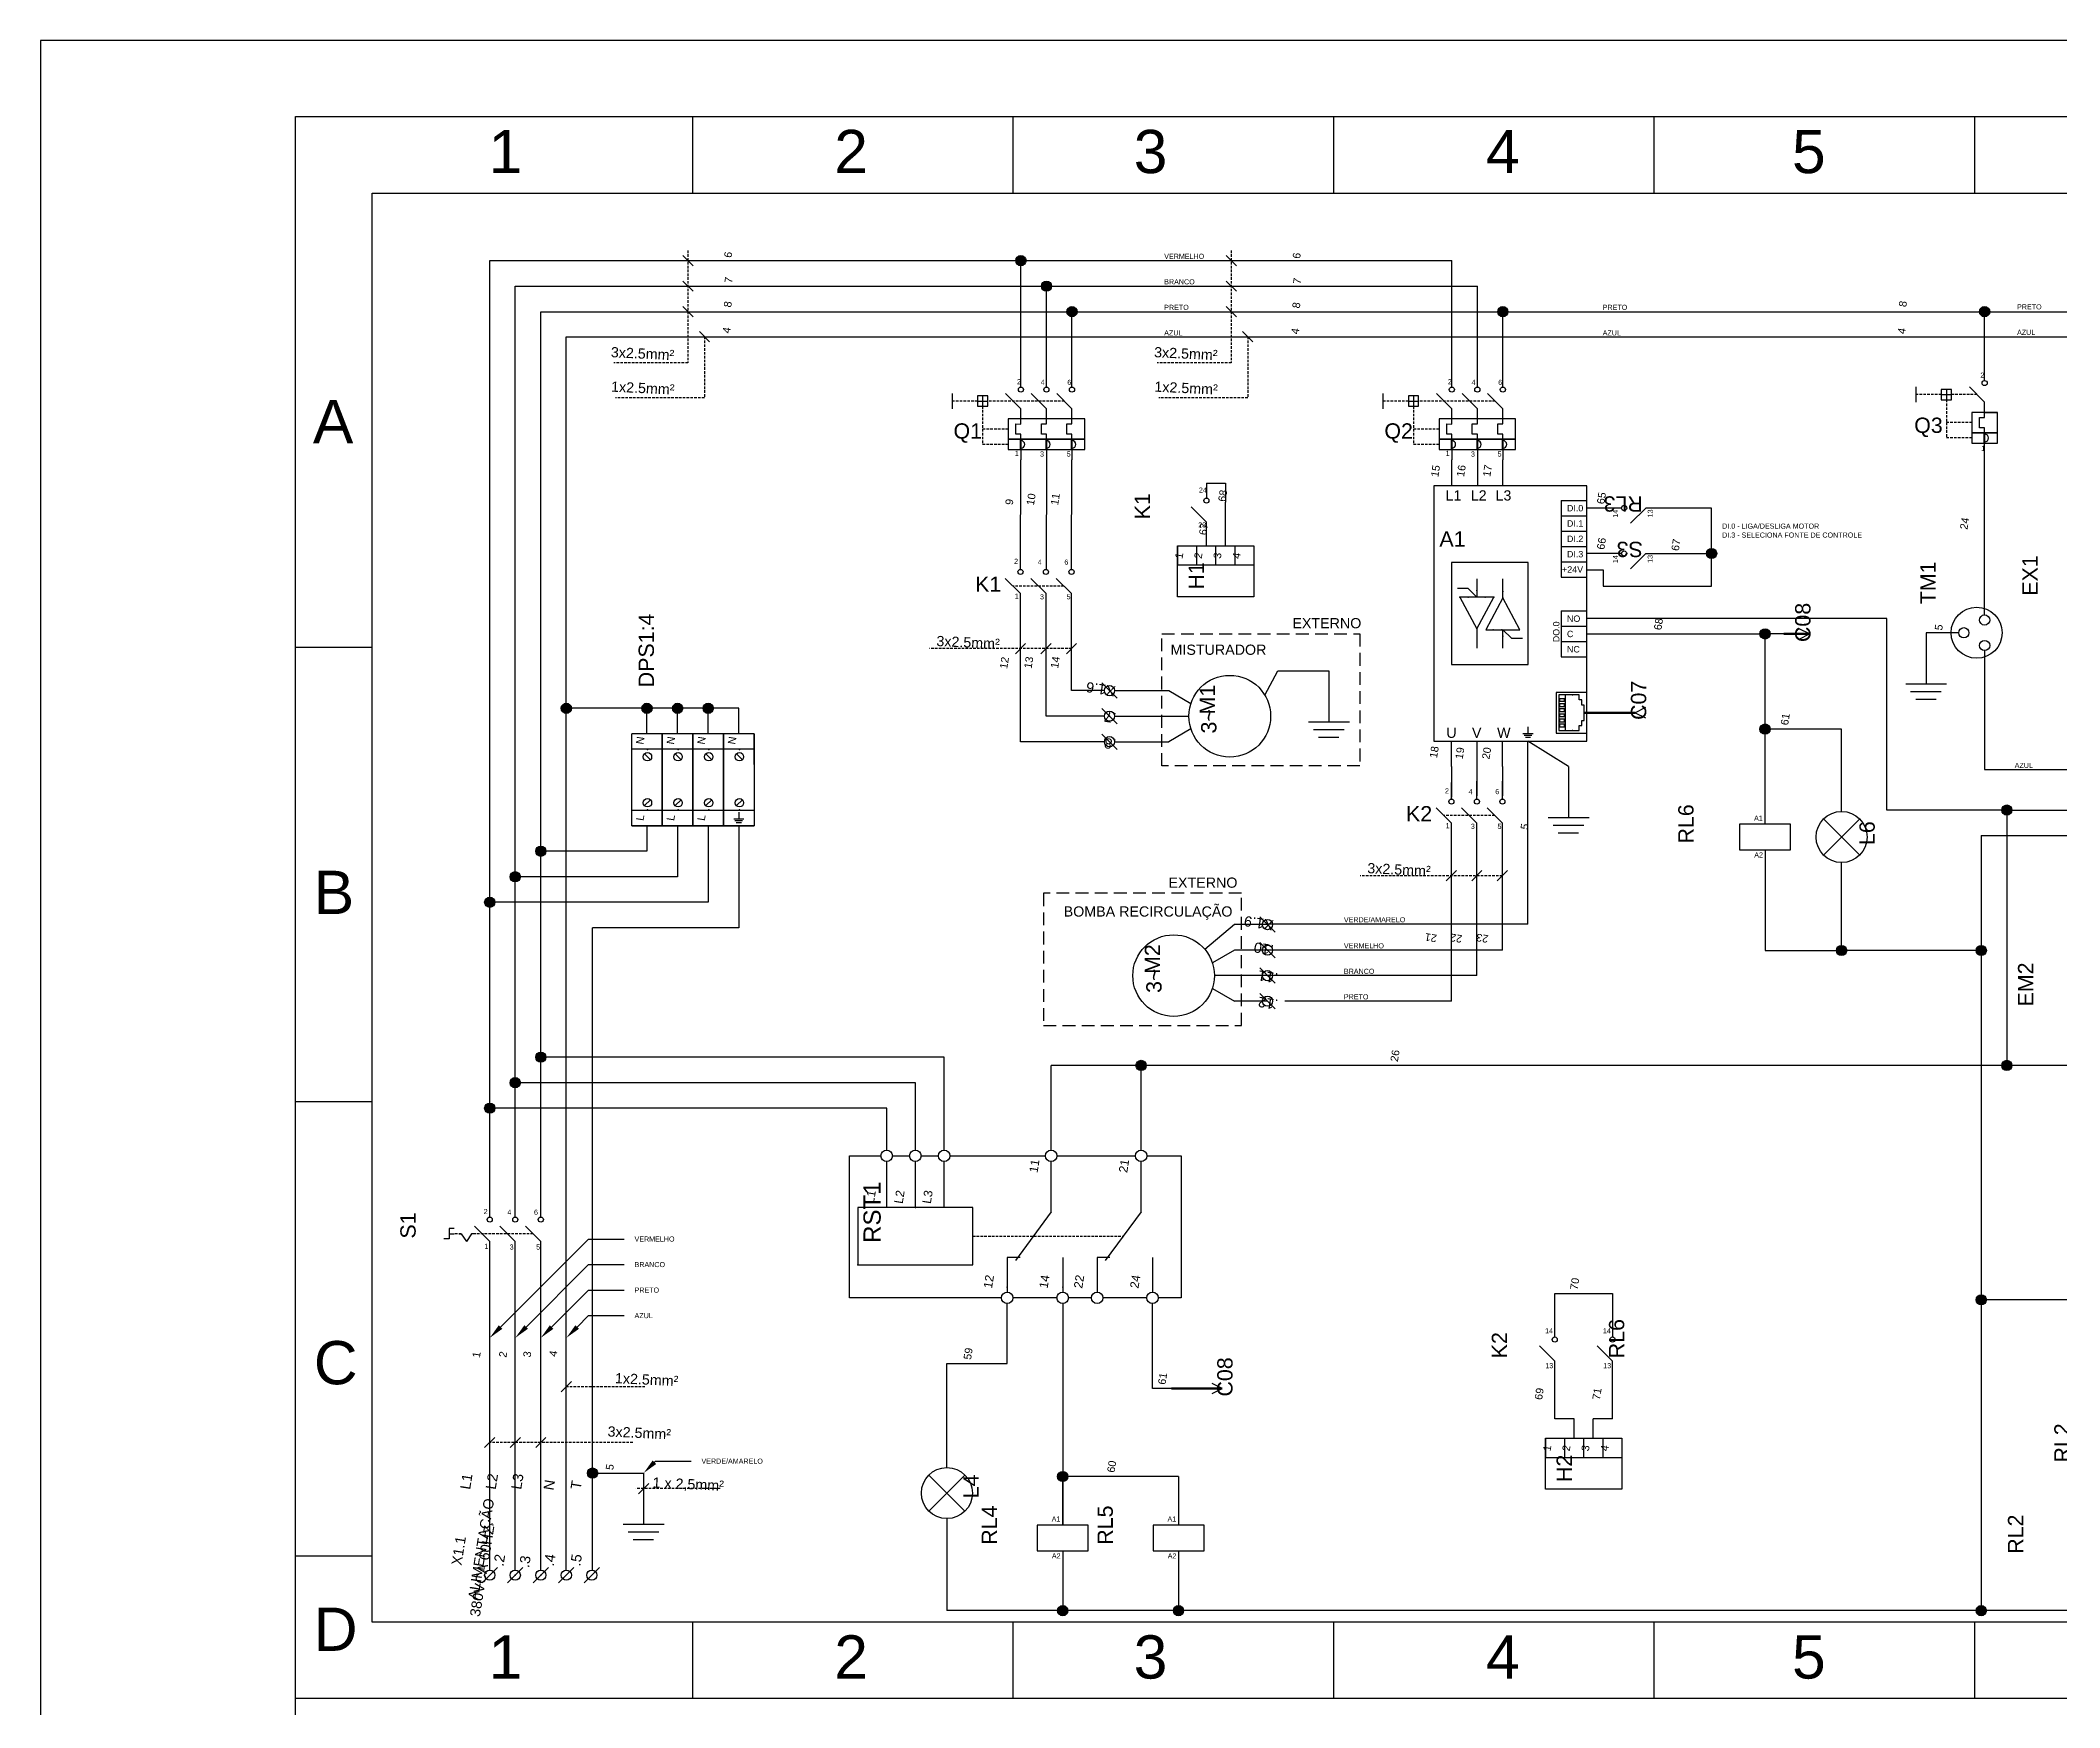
# Model space of a CAD drawing. Header units: millimetres. Extents: x 100 to 940, y 62 to 694.
# Drawn here: x 100 to 495.5, y 367.3 to 693.9 of the extents above; entities that cross this region are included whole.
import ezdxf
from ezdxf import colors
from ezdxf.entities.mleader import LeaderData, LeaderLine
from ezdxf.enums import TextEntityAlignment as Align
from ezdxf.math import Vec2, Vec3

# ---------------------------------------------------------------- set-up
doc = ezdxf.new("R2010")
doc.units = ezdxf.units.MM
doc.linetypes.add('DASHED', pattern=[0.75, 0.5, -0.25])
doc.styles.add('Annotative', font='arial.ttf')
doc.styles.add('Notes', font='arial.ttf', dxfattribs={"height": 3})

msp = doc.modelspace()

# ---------------------------------------------------------------- hatches: boundary and pattern name
for points in [[(293.07, 650.79, 1), (291.07, 650.79, 1)], [(298.07, 645.79, 1), (296.07, 645.79, 1)], [(303.07, 640.79, 1), (301.07, 640.79, 1)], [(387.47, 640.79, 1), (385.47, 640.79, 1)], [(481.84, 640.79, 1), (479.84, 640.79, 1)], [(428.36, 593.42, 1), (426.36, 593.42, 1)], [(438.82, 577.66, 1), (436.82, 577.66, 1)], [(204.02, 563.09, 1), (202.02, 563.09, 1)], [(219.82, 563.09, 1), (217.82, 563.09, 1)], [(225.82, 563.09, 1), (223.82, 563.09, 1)], [(231.82, 563.09, 1), (229.82, 563.09, 1)], [(438.82, 559.02, 1), (436.82, 559.02, 1)], [(486.18, 543.16, 1), (484.18, 543.16, 1)], [(199.02, 535.09, 1), (197.02, 535.09, 1)], [(194.02, 530.09, 1), (192.02, 530.09, 1)], [(189.02, 525.09, 1), (187.02, 525.09, 1)], [(453.82, 515.64, 1), (451.82, 515.64, 1)], [(481.18, 515.64, 1), (479.18, 515.64, 1)], [(199.02, 494.75, 1), (197.02, 494.75, 1)], [(194.02, 489.75, 1), (192.02, 489.75, 1)], [(316.6, 493.13, 1), (314.6, 493.13, 1)], [(486.18, 493.13, 1), (484.18, 493.13, 1)], [(189.02, 484.76, 1), (187.02, 484.76, 1)], [(481.18, 447.2, 1), (479.18, 447.2, 1)], [(209.16, 413.27, 1), (207.16, 413.27, 1)], [(301.25, 412.61, 1), (299.25, 412.61, 1)], [(301.25, 386.32, 1), (299.25, 386.32, 1)], [(323.94, 386.32, 1), (321.94, 386.32, 1)], [(481.18, 386.32, 1), (479.18, 386.32, 1)]]:
    msp.add_hatch(color=256).paths.add_polyline_path(points)

# ---------------------------------------------------------------- linework, layer by layer
for p, q in [((227.78, 664), (227.78, 679)), ((290.56, 664), (290.56, 679)), ((353.33, 664), (353.33, 679)), ((416.11, 664), (416.11, 679)), ((478.89, 664), (478.89, 679)), ((188.02, 466.66), (188.02, 650.79)), ((188.02, 650.79), (376.47, 650.79)), ((225.85, 651.79), (227.85, 649.79)), ((292.07, 628.03), (292.07, 650.79)), ((332.27, 651.79), (334.27, 649.79)), ((376.47, 628.03), (376.47, 650.79)), ((193.02, 466.91), (193.02, 645.79)), ((193.02, 645.79), (381.47, 645.79)), ((225.85, 646.79), (227.85, 644.79)), ((297.07, 628.03), (297.07, 645.79)), ((332.27, 646.79), (334.27, 644.79)), ((381.47, 628.03), (381.47, 645.79)), ((198.02, 466.91), (198.02, 640.79)), ((198.02, 640.79), (484.62, 640.79)), ((225.85, 641.79), (227.85, 639.79)), ((302.07, 628.03), (302.07, 640.79)), ((332.27, 641.79), (334.27, 639.79)), ((386.47, 628.03), (386.47, 640.79)), ((450.45, 640.79), (549.65, 640.79)), ((480.84, 627.3), (480.84, 640.89)), ((229.08, 636.89), (231.08, 634.89)), ((335.5, 636.89), (337.5, 634.89)), ((203.02, 394.26), (203.02, 635.89)), ((203.02, 635.89), (484.62, 635.89)), ((450.45, 635.89), (554.65, 635.89)), ((480.84, 627.3), (480.84, 629.3)), ((480.84, 627.3), (480.84, 629.3)), ((292.07, 626.03), (292.07, 628.03)), ((297.07, 626.03), (297.07, 628.03)), ((302.07, 626.03), (302.07, 628.03)), ((376.47, 626.03), (376.47, 628.03)), ((381.47, 626.03), (381.47, 628.03)), ((386.47, 626.03), (386.47, 628.03)), ((467.34, 626.05), (467.34, 623.05)), ((473.34, 625.55), (473.34, 623.55)), ((480.84, 623.05), (477.84, 626.05)), ((278.57, 624.79), (278.57, 621.79)), ((283.57, 623.29), (285.57, 623.29)), ((284.57, 624.29), (284.57, 622.29)), ((292.07, 621.79), (289.07, 624.79)), ((292.07, 619.79), (292.07, 621.79)), ((297.07, 621.79), (294.07, 624.79)), ((297.07, 619.79), (297.07, 621.79)), ((302.07, 621.79), (299.07, 624.79)), ((302.07, 619.79), (302.07, 621.79)), ((362.97, 624.79), (362.97, 621.79)), ((367.97, 623.29), (369.97, 623.29)), ((368.97, 624.29), (368.97, 622.29)), ((376.47, 621.79), (373.47, 624.79)), ((376.47, 619.79), (376.47, 621.79)), ((381.47, 621.79), (378.47, 624.79)), ((381.47, 619.79), (381.47, 621.79)), ((386.47, 621.79), (383.47, 624.79)), ((386.47, 619.79), (386.47, 621.79)), ((472.34, 624.55), (474.34, 624.55)), ((480.84, 621.05), (480.84, 623.05)), ((480.84, 620.04), (480.84, 621.05)), ((480.84, 621.05), (483.34, 621.05)), ((291.07, 616.79), (291.07, 618.79)), ((291.07, 618.79), (292.07, 618.78)), ((292.07, 618.78), (292.07, 619.79)), ((296.07, 616.79), (296.07, 618.79)), ((296.07, 618.79), (297.07, 618.79)), ((297.07, 618.79), (297.07, 619.79)), ((301.07, 616.79), (301.07, 618.79)), ((301.07, 618.79), (302.07, 618.79)), ((302.07, 618.79), (302.07, 619.79)), ((375.47, 616.79), (375.47, 618.79)), ((375.47, 618.79), (376.47, 618.78)), ((376.47, 618.78), (376.47, 619.79)), ((380.47, 616.79), (380.47, 618.79)), ((380.47, 618.79), (381.47, 618.79)), ((381.47, 618.79), (381.47, 619.79)), ((385.47, 616.79), (385.47, 618.79)), ((385.47, 618.79), (386.47, 618.79)), ((386.47, 618.79), (386.47, 619.79)), ((479.84, 618.05), (479.84, 620.05)), ((479.84, 620.05), (480.84, 620.04)), ((480.84, 618.05), (479.84, 618.05)), ((480.84, 617.05), (480.84, 618.05)), ((480.84, 581.39), (480.84, 617.05)), ((292.07, 616.79), (291.07, 616.79)), ((292.07, 615.79), (292.07, 616.79)), ((292.07, 613.79), (292.07, 611.79)), ((297.07, 616.79), (296.07, 616.79)), ((297.07, 615.79), (297.07, 616.79)), ((297.07, 613.79), (297.07, 611.79)), ((302.07, 616.79), (301.07, 616.79)), ((302.07, 615.79), (302.07, 616.79)), ((302.07, 613.79), (302.07, 611.79)), ((376.47, 616.79), (375.47, 616.79)), ((376.47, 615.79), (376.47, 616.79)), ((376.47, 613.79), (376.47, 611.79)), ((381.47, 616.79), (380.47, 616.79)), ((381.47, 615.79), (381.47, 616.79)), ((381.47, 613.79), (381.47, 611.79)), ((386.47, 616.79), (385.47, 616.79)), ((386.47, 615.79), (386.47, 616.79)), ((386.47, 613.79), (386.47, 611.79)), ((291.98, 590.3), (292.07, 611.79)), ((297.07, 611.79), (296.98, 590.3)), ((301.98, 590.3), (302.07, 611.79)), ((376.47, 606.79), (376.47, 611.79)), ((381.47, 611.79), (381.47, 606.79)), ((386.47, 606.79), (386.47, 611.79)), ((328.4, 607.19), (332.15, 607.19)), ((328.4, 607.19), (328.4, 604.29)), ((332.15, 607.19), (332.15, 603.47)), ((328.4, 599.54), (325.4, 602.54)), ((332.15, 594.93), (332.15, 603.47)), ((397.92, 603.8), (397.92, 588.8)), ((397.92, 603.8), (402.92, 603.8)), ((409.72, 602.33), (402.92, 602.33)), ((414.47, 602.33), (411.47, 599.33)), ((427.36, 602.33), (414.47, 602.33)), ((427.36, 586.99), (427.36, 602.33)), ((328.4, 594.93), (328.4, 599.54)), ((397.92, 600.8), (402.92, 600.8)), ((397.92, 597.8), (402.92, 597.8)), ((322.71, 594.93), (322.71, 591.18)), ((326.46, 594.93), (326.46, 591.18)), ((330.21, 594.93), (330.21, 591.18)), ((333.96, 594.93), (333.96, 591.18)), ((397.92, 594.8), (402.92, 594.8)), ((409.72, 593.42), (402.92, 593.42)), ((414.47, 593.42), (411.47, 590.42)), ((414.47, 593.42), (427.36, 593.42)), ((322.71, 591.18), (337.71, 591.18)), ((397.92, 591.8), (402.92, 591.8)), ((402.92, 590.22), (406.13, 590.22)), ((406.13, 590.22), (406.13, 586.99)), ((291.98, 585.55), (288.98, 588.55)), ((291.98, 556.55), (291.98, 585.55)), ((296.98, 585.55), (293.98, 588.55)), ((296.98, 561.55), (296.98, 585.55)), ((301.98, 585.55), (298.98, 588.55)), ((301.98, 566.55), (301.98, 585.55)), ((379.7, 586.55), (377.55, 586.55)), ((381.36, 584.89), (379.7, 586.55)), ((381.36, 588.47), (381.36, 584.89)), ((386.49, 584.72), (386.49, 588.47)), ((397.92, 588.8), (402.92, 588.8)), ((402.92, 585.8), (402.92, 588.8)), ((406.13, 586.99), (427.36, 586.99)), ((384.69, 584.89), (378.03, 584.89)), ((378.03, 584.89), (381.36, 578.64)), ((381.36, 578.64), (384.69, 584.89)), ((386.49, 584.72), (383.15, 578.47)), ((389.82, 578.47), (386.49, 584.72)), ((397.92, 582.16), (402.92, 582.16)), ((397.92, 582.16), (397.92, 573.16)), ((402.92, 579.16), (402.92, 582.16)), ((381.36, 578.64), (381.36, 574.89)), ((383.15, 578.47), (389.82, 578.47)), ((386.49, 574.89), (386.49, 578.47)), ((386.49, 578.47), (388.15, 576.81)), ((397.92, 579.16), (402.92, 579.16)), ((461.66, 580.66), (402.92, 580.66)), ((402.92, 576.16), (402.92, 579.16)), ((402.92, 577.66), (438.07, 577.66)), ((441.53, 577.66), (437.82, 577.66)), ((437.82, 540.38), (437.82, 577.66)), ((446.51, 577.66), (444.51, 578.66)), ((444.51, 576.66), (446.51, 577.66)), ((461.66, 543.16), (461.66, 580.66)), ((475.76, 577.87), (469.38, 577.87)), ((469.38, 577.87), (469.38, 567.87)), ((165, 575), (150, 575)), ((292.98, 575.79), (290.98, 573.79)), ((297.98, 575.79), (295.98, 573.79)), ((302.98, 575.79), (300.98, 573.79)), ((388.15, 576.81), (390.29, 576.81)), ((397.92, 576.16), (402.92, 576.16)), ((480.84, 574.39), (480.84, 551.08)), ((339.82, 565.64), (342.41, 570.44)), ((342.41, 570.44), (352.41, 570.44)), ((352.41, 570.44), (352.41, 560.44)), ((397.92, 573.16), (402.92, 573.16)), ((308.41, 566.55), (301.98, 566.55)), ((310.91, 565.05), (307.91, 568.05)), ((310.41, 566.55), (321.05, 566.55)), ((321.05, 566.55), (325.38, 564.05)), ((401.42, 565.72), (397.42, 565.72)), ((397.42, 565.72), (397.42, 558.72)), ((398.76, 558.72), (398.76, 565.72)), ((401.42, 564.72), (401.42, 565.72)), ((465.38, 567.87), (473.38, 567.87)), ((466.34, 566.38), (472.34, 566.38)), ((236.82, 563.09), (203.02, 563.09)), ((218.82, 558.09), (218.82, 563.09)), ((224.82, 558.09), (224.82, 563.09)), ((230.82, 558.09), (230.82, 563.09)), ((236.82, 558.09), (236.82, 563.09)), ((310.91, 560.05), (307.91, 563.05)), ((401.92, 564.72), (401.42, 564.72)), ((401.92, 563.72), (401.92, 564.72)), ((402.42, 563.72), (401.92, 563.72)), ((402.42, 560.72), (402.42, 563.72)), ((414.38, 563.22), (412.38, 562.22)), ((412.38, 562.22), (414.38, 561.22)), ((467.34, 564.88), (471.34, 564.88)), ((215.82, 540.09), (215.82, 558.09)), ((221.82, 558.09), (215.82, 558.09)), ((221.82, 558.09), (221.82, 540.09)), ((221.82, 552.09), (221.82, 558.09)), ((221.82, 540.09), (221.82, 558.09)), ((227.82, 558.09), (221.82, 558.09)), ((227.82, 558.09), (227.82, 540.09)), ((227.82, 552.09), (227.82, 558.09)), ((227.82, 540.09), (227.82, 558.09)), ((233.82, 558.09), (227.82, 558.09)), ((233.82, 558.09), (233.82, 540.09)), ((233.82, 552.09), (233.82, 558.09)), ((233.82, 540.09), (233.82, 558.09)), ((239.82, 558.09), (233.82, 558.09)), ((239.82, 558.09), (239.82, 540.09)), ((239.82, 552.09), (239.82, 558.09)), ((308.41, 561.55), (296.98, 561.55)), ((310.91, 555.05), (307.91, 558.05)), ((310.41, 561.55), (324.98, 561.55)), ((325.38, 559.05), (321.05, 556.55)), ((348.41, 560.44), (356.41, 560.44)), ((349.37, 558.94), (355.37, 558.94)), ((390.39, 558.18), (392.39, 558.18)), ((390.62, 557.81), (392.12, 557.81)), ((391.39, 559.43), (391.39, 558.18)), ((397.42, 558.72), (401.42, 558.72)), ((401.42, 558.72), (401.42, 559.72)), ((401.42, 559.72), (401.92, 559.72)), ((401.92, 559.72), (401.92, 560.72)), ((401.92, 560.72), (402.42, 560.72)), ((452.82, 559.02), (437.82, 559.02)), ((452.82, 555.14), (452.82, 559.02)), ((221.82, 555.09), (215.82, 555.09)), ((219.5, 553.02), (218.35, 554.17)), ((227.82, 555.09), (221.82, 555.09)), ((225.5, 553.02), (224.35, 554.17)), ((233.82, 555.09), (227.82, 555.09)), ((231.5, 553.02), (230.35, 554.17)), ((239.82, 555.09), (233.82, 555.09)), ((237.5, 553.02), (236.35, 554.17)), ((308.41, 556.55), (291.98, 556.55)), ((310.41, 556.55), (321.05, 556.55)), ((350.37, 557.44), (354.37, 557.44)), ((376.38, 551.68), (376.38, 556.68)), ((381.38, 556.68), (381.38, 551.68)), ((386.38, 551.68), (386.38, 556.68)), ((390.88, 557.43), (391.88, 557.43)), ((391.38, 520.81), (391.38, 556.68)), ((399.35, 551.68), (391.38, 556.68)), ((452.82, 542.88), (452.82, 555.14)), ((376.38, 551.68), (376.38, 545.7)), ((381.38, 551.68), (381.38, 545.95)), ((386.38, 551.68), (386.38, 545.95)), ((399.35, 551.68), (399.35, 541.68)), ((480.84, 551.08), (531.84, 551.08)), ((376.38, 545.32), (376.38, 548.57)), ((381.38, 545.32), (381.38, 548.82)), ((386.38, 545.32), (386.38, 548.82)), ((221.82, 543.09), (215.82, 543.09)), ((219.5, 545.17), (218.35, 544.02)), ((227.82, 543.09), (221.82, 543.09)), ((225.5, 545.17), (224.35, 544.02)), ((233.82, 543.09), (227.82, 543.09)), ((231.5, 545.17), (230.35, 544.02)), ((239.82, 543.09), (233.82, 543.09)), ((237.5, 545.17), (236.35, 544.02)), ((236.82, 542.72), (236.82, 541.47)), ((376.38, 540.57), (373.38, 543.57)), ((381.38, 540.57), (378.38, 543.57)), ((386.38, 540.57), (383.38, 543.57)), ((485.18, 543.16), (461.66, 543.16)), ((485.18, 543.16), (574.15, 543.16)), ((485.18, 543.16), (485.18, 493.13)), ((215.82, 540.09), (221.82, 540.09)), ((221.82, 540.09), (215.82, 540.09)), ((218.82, 540.09), (218.82, 535.09)), ((221.82, 540.09), (227.82, 540.09)), ((227.82, 540.09), (221.82, 540.09)), ((224.82, 540.09), (224.82, 530.09)), ((227.82, 540.09), (233.82, 540.09)), ((233.82, 540.09), (227.82, 540.09)), ((230.82, 540.09), (230.82, 525.09)), ((233.82, 540.09), (239.82, 540.09)), ((239.82, 540.09), (233.82, 540.09)), ((235.82, 541.47), (237.82, 541.47)), ((236.06, 541.09), (237.56, 541.09)), ((236.31, 540.72), (237.31, 540.72)), ((236.82, 540.09), (236.82, 520.09)), ((376.38, 505.72), (376.38, 540.57)), ((381.38, 510.72), (381.38, 540.57)), ((386.38, 515.72), (386.38, 540.57)), ((395.35, 541.68), (403.35, 541.68)), ((396.3, 540.18), (402.3, 540.18)), ((397.31, 538.68), (401.31, 538.68)), ((456.36, 541.41), (449.29, 534.34)), ((449.29, 541.41), (456.36, 534.34)), ((480.18, 538.16), (599.85, 538.16)), ((480.18, 538.16), (480.18, 386.32)), ((218.82, 535.09), (198.02, 535.09)), ((437.82, 535.38), (437.82, 515.64)), ((224.82, 530.09), (193.02, 530.09)), ((377.38, 531.29), (375.38, 529.29)), ((382.38, 531.29), (380.38, 529.29)), ((387.38, 531.29), (385.38, 529.29)), ((452.82, 515.64), (452.82, 532.88)), ((230.82, 525.09), (188.02, 525.09)), ((341.85, 519.22), (338.85, 522.22)), ((236.82, 520.09), (208.16, 520.09)), ((333.91, 520.72), (328.11, 515.86)), ((340.35, 520.72), (333.91, 520.72)), ((391.38, 520.81), (340.25, 520.81)), ((333.91, 515.72), (329.58, 513.22)), ((340.35, 515.72), (333.91, 515.72)), ((341.85, 514.22), (338.85, 517.22)), ((386.38, 515.72), (340.35, 515.72)), ((437.82, 515.64), (452.82, 515.64)), ((480.18, 515.64), (452.82, 515.64)), ((340.35, 510.72), (329.98, 510.72)), ((341.85, 509.22), (338.85, 512.22)), ((381.38, 510.72), (340.35, 510.72)), ((329.58, 508.22), (333.91, 505.72)), ((341.85, 504.22), (338.85, 507.22)), ((340.35, 505.72), (333.91, 505.72)), ((376.38, 505.72), (343.74, 505.72)), ((277.02, 494.75), (198.02, 494.75)), ((277.02, 476.55), (277.02, 494.75)), ((485.18, 493.13), (298, 493.13)), ((298, 476.55), (298, 493.13)), ((315.6, 476.55), (315.6, 493.13)), ((498.45, 493.13), (485.18, 493.13)), ((271.39, 489.75), (193.02, 489.75)), ((271.39, 476.55), (271.39, 489.75)), ((165, 486), (150, 486)), ((265.77, 484.75), (188.02, 484.76)), ((265.77, 476.55), (265.77, 484.75)), ((193.02, 463.42), (193.02, 466.91)), ((198.02, 463.42), (198.02, 466.91)), ((188.02, 463.42), (188.02, 466.66)), ((180.05, 459.17), (179.05, 459.17)), ((181.05, 461.17), (180.05, 461.17)), ((180.05, 461.17), (180.05, 459.17)), ((180.05, 460.17), (181.05, 460.17)), ((181.94, 460.17), (182.44, 460.17)), ((182.44, 460.17), (183.44, 458.67)), ((184.44, 460.17), (183.44, 458.67)), ((184.94, 460.17), (184.44, 460.17)), ((188.02, 458.67), (185.02, 461.67)), ((193.02, 458.67), (190.02, 461.67)), ((198.02, 458.67), (195.02, 461.67)), ((188.02, 394.26), (188.02, 458.67)), ((188.02, 456.67), (188.02, 458.67)), ((193.02, 394.26), (193.02, 458.67)), ((193.02, 456.67), (193.02, 458.67)), ((198.02, 394.26), (198.02, 458.67)), ((198.02, 456.67), (198.02, 458.67)), ((396.63, 439.93), (396.63, 448.42)), ((396.63, 448.42), (407.96, 448.42)), ((407.96, 448.42), (407.96, 439.93)), ((498.45, 447.2), (480.18, 447.2)), ((289.39, 434.72), (289.39, 446.48)), ((300.25, 446.48), (300.25, 422.39)), ((317.85, 429.85), (317.85, 446.48)), ((396.63, 435.18), (393.63, 438.18)), ((396.63, 423.87), (396.63, 435.18)), ((407.96, 435.18), (404.96, 438.18)), ((407.96, 423.87), (407.96, 435.18)), ((204.02, 431.19), (202.02, 429.19)), ((277.56, 414.35), (277.56, 434.72)), ((277.56, 434.72), (289.39, 434.72)), ((321.56, 429.85), (317.85, 429.85)), ((331.51, 429.85), (329.51, 430.85)), ((329.51, 428.85), (331.51, 429.85)), ((400.42, 423.87), (396.63, 423.87)), ((400.42, 420.09), (400.42, 423.87)), ((404.17, 420.09), (404.17, 423.87)), ((407.96, 423.87), (404.17, 423.87)), ((189.02, 420.27), (187.02, 418.27)), ((194.02, 420.27), (192.02, 418.27)), ((199.02, 420.27), (197.02, 418.27)), ((300.25, 422.39), (300.25, 403.07)), ((394.79, 420.09), (394.79, 416.34)), ((398.54, 420.09), (398.54, 416.34)), ((398.54, 420.09), (402.29, 420.09)), ((402.29, 420.09), (402.29, 416.34)), ((402.29, 420.09), (406.04, 420.09)), ((406.04, 420.09), (406.04, 416.34)), ((394.79, 416.34), (409.79, 416.34)), ((208.16, 394.27), (208.16, 413.27)), ((208.16, 413.27), (218.16, 413.27)), ((218.16, 413.27), (218.16, 403.27)), ((281.09, 412.89), (274.02, 405.82)), ((274.02, 412.89), (281.09, 405.82)), ((322.94, 412.61), (300.25, 412.61)), ((300.25, 403.07), (300.25, 412.61)), ((322.94, 412.61), (322.94, 403.07)), ((219.16, 411.22), (217.16, 409.22)), ((277.56, 404.35), (277.56, 386.32)), ((214.16, 403.27), (222.16, 403.27)), ((215.11, 401.77), (221.11, 401.77)), ((216.12, 400.27), (220.12, 400.27)), ((165, 397), (150, 397)), ((300.25, 398.07), (300.25, 386.32)), ((322.94, 398.07), (322.94, 386.32)), ((186.52, 391.76), (189.52, 394.76)), ((191.52, 391.76), (194.52, 394.76)), ((196.52, 391.76), (199.52, 394.76)), ((201.52, 391.76), (204.52, 394.76)), ((206.52, 391.76), (209.52, 394.76)), ((730, 384.08), (165, 384.08)), ((227.78, 369.08), (227.78, 384.08)), ((480.18, 386.32), (277.56, 386.32)), ((290.56, 369.08), (290.56, 384.08)), ((353.33, 369.08), (353.33, 384.08)), ((416.11, 369.08), (416.11, 384.08)), ((478.89, 369.08), (478.89, 384.08)), ((543.29, 386.32), (480.18, 386.32)), ((745, 369.08), (150, 369.08))]:
    msp.add_line(p, q)
at = {"linetype": 'DASHED'}
for p, q in [((226.85, 652.78), (226.85, 630.79)), ((333.27, 652.78), (333.27, 630.79)), ((230.08, 635.89), (230.08, 623.93)), ((336.5, 635.89), (336.5, 623.93)), ((226.85, 630.79), (212.32, 630.79)), ((333.27, 630.79), (318.73, 630.79)), ((230.08, 623.93), (212.65, 623.93)), ((283.57, 623.29), (278.57, 623.29)), ((284.57, 622.29), (284.57, 614.79)), ((300.57, 623.29), (285.57, 623.29)), ((336.5, 623.93), (319.07, 623.93)), ((367.97, 623.29), (362.97, 623.29)), ((368.97, 622.29), (368.97, 614.79)), ((384.97, 623.29), (369.97, 623.29)), ((472.34, 624.55), (467.34, 624.55)), ((473.34, 623.55), (473.34, 616.05)), ((479.34, 624.55), (474.34, 624.55)), ((289.57, 617.79), (284.57, 617.79)), ((373.97, 617.79), (368.97, 617.79)), ((478.34, 619.05), (473.34, 619.05)), ((289.57, 614.79), (284.57, 614.79)), ((373.97, 614.79), (368.97, 614.79)), ((478.34, 616.05), (473.34, 616.05)), ((300.48, 587.05), (290.48, 587.05)), ((301.98, 574.79), (274.13, 574.79)), ((384.88, 542.07), (374.88, 542.07)), ((386.38, 530.29), (358.53, 530.29)), ((182.44, 460.17), (181.05, 460.17)), ((196.52, 460.17), (184.44, 460.17)), ((282.64, 459.68), (312.09, 459.68)), ((218.43, 430.19), (203.02, 430.19)), ((216.03, 419.27), (188.02, 419.27)), ((233.16, 410.22), (216.65, 410.22))]:
    msp.add_line(p, q, dxfattribs=at)
at = {"lineweight": 40}
for p, q in [((480.84, 615.05), (480.84, 617.05)), ((292.07, 613.79), (292.07, 615.79)), ((297.07, 613.79), (297.07, 615.79)), ((302.07, 613.79), (302.07, 615.79)), ((376.47, 613.79), (376.47, 615.79)), ((381.47, 613.79), (381.47, 615.79)), ((386.47, 613.79), (386.47, 615.79))]:
    msp.add_line(p, q, dxfattribs=at)
at = {"lineweight": 50}
for p, q in [((446.51, 577.66), (441.53, 577.66)), ((412.38, 562.22), (402.42, 562.22)), ((331.51, 429.85), (321.56, 429.85))]:
    msp.add_line(p, q, dxfattribs=at)
at = {"lineweight": 30}
for p, q in [((208.16, 413.27), (208.16, 520.09)), ((265.77, 465.3), (265.77, 474.3)), ((271.39, 465.3), (271.39, 474.3)), ((277.02, 465.3), (277.02, 474.3)), ((298, 464.42), (298, 474.3)), ((315.6, 464.42), (315.6, 474.3)), ((298, 464.42), (290.98, 454.94)), ((315.6, 464.42), (308.59, 454.94)), ((291.91, 455.48), (289.39, 455.48)), ((289.39, 455.48), (289.39, 448.73)), ((300.25, 455.48), (300.25, 448.73)), ((309.51, 455.48), (307, 455.48)), ((307, 455.48), (307, 448.73)), ((317.85, 455.48), (317.85, 448.73))]:
    msp.add_line(p, q, dxfattribs=at)
for points in [[(100, 100), (940, 100), (940, 693.94), (100, 693.94)], [(150, 679), (925, 679), (925, 115), (150, 115)], [(472.34, 623.55), (474.34, 623.55), (474.34, 625.55), (472.34, 625.55)], [(283.57, 622.29), (285.57, 622.29), (285.57, 624.29), (283.57, 624.29)], [(367.97, 622.29), (369.97, 622.29), (369.97, 624.29), (367.97, 624.29)], [(478.34, 617.05), (483.34, 617.05), (483.34, 621.05), (478.34, 621.05)], [(289.57, 615.79), (304.57, 615.79), (304.57, 619.79), (289.57, 619.79)], [(373.97, 615.79), (388.97, 615.79), (388.97, 619.79), (373.97, 619.79)], [(478.34, 615.05), (483.34, 615.05), (483.34, 617.05), (478.34, 617.05)], [(289.57, 613.79), (304.57, 613.79), (304.57, 615.79), (289.57, 615.79)], [(373.97, 613.79), (388.97, 613.79), (388.97, 615.79), (373.97, 615.79)], [(372.92, 556.68), (402.92, 556.68), (402.92, 606.68), (372.92, 606.68)], [(322.71, 594.93), (337.71, 594.93), (337.71, 584.93), (322.71, 584.93)], [(376.42, 571.68), (391.42, 571.68), (391.42, 591.68), (376.42, 591.68)], [(402.92, 558.22), (402.92, 566.22), (396.92, 566.22), (396.92, 558.22)], [(398.57, 564.47), (398.57, 564.97), (397.57, 564.97), (397.57, 564.47)], [(398.57, 563.47), (398.57, 563.97), (397.57, 563.97), (397.57, 563.47)], [(398.57, 563.47), (398.57, 563.97), (397.57, 563.97), (397.57, 563.47)], [(398.57, 562.47), (398.57, 562.97), (397.57, 562.97), (397.57, 562.47)], [(398.57, 562.47), (398.57, 562.97), (397.57, 562.97), (397.57, 562.47)], [(398.57, 562.47), (398.57, 562.97), (397.57, 562.97), (397.57, 562.47)], [(398.57, 561.47), (398.57, 561.97), (397.57, 561.97), (397.57, 561.47)], [(398.57, 561.47), (398.57, 561.97), (397.57, 561.97), (397.57, 561.47)], [(398.57, 561.47), (398.57, 561.97), (397.57, 561.97), (397.57, 561.47)], [(398.57, 561.47), (398.57, 561.97), (397.57, 561.97), (397.57, 561.47)], [(398.57, 560.47), (398.57, 560.97), (397.57, 560.97), (397.57, 560.47)], [(398.57, 560.47), (398.57, 560.97), (397.57, 560.97), (397.57, 560.47)], [(398.57, 560.47), (398.57, 560.97), (397.57, 560.97), (397.57, 560.47)], [(398.57, 559.47), (398.57, 559.97), (397.57, 559.97), (397.57, 559.47)], [(398.57, 559.47), (398.57, 559.97), (397.57, 559.97), (397.57, 559.47)], [(432.82, 535.38), (442.82, 535.38), (442.82, 540.38), (432.82, 540.38)], [(394.79, 420.09), (409.79, 420.09), (409.79, 410.09), (394.79, 410.09)], [(295.25, 398.07), (305.25, 398.07), (305.25, 403.07), (295.25, 403.07)], [(317.94, 398.07), (327.94, 398.07), (327.94, 403.07), (317.94, 403.07)]]:
    msp.add_lwpolyline(points, close=True)
msp.add_lwpolyline([(165, 384.08), (165, 664), (730, 664), (730, 384.08)])
at = {"linetype": 'DASHED', "ltscale": 5}
for points in [[(319.68, 577.69), (358.47, 577.69), (358.47, 551.79), (319.68, 551.79)], [(335.28, 526.85), (296.49, 526.85), (296.49, 500.96), (335.28, 500.96)]]:
    msp.add_lwpolyline(points, close=True, dxfattribs=at)
at = {"lineweight": 30}
for points in [[(288.27, 447.6), (258.47, 447.6), (258.47, 475.43), (264.64, 475.43)], [(266.89, 475.43), (270.27, 475.43)], [(272.52, 475.43), (275.89, 475.43)], [(278.14, 475.43), (296.87, 475.43)], [(299.12, 475.43), (314.47, 475.43)], [(316.72, 475.43), (323.47, 475.43), (323.47, 447.6), (318.97, 447.6)], [(299.12, 447.6), (290.52, 447.6)], [(305.87, 447.6), (301.37, 447.6)], [(316.72, 447.6), (308.12, 447.6)]]:
    msp.add_lwpolyline(points, dxfattribs=at)
msp.add_lwpolyline([(260.14, 454.05), (282.64, 454.05), (282.64, 465.3), (260.14, 465.3)], close=True, dxfattribs=at)
for centre, radius in [((292.07, 650.79), 1), ((297.07, 645.79), 1), ((302.07, 640.79), 1), ((386.47, 640.79), 1), ((480.84, 640.79), 1), ((292.07, 625.53), 0.5), ((297.06, 625.53), 0.5), ((302.07, 625.53), 0.5), ((376.47, 625.53), 0.5), ((381.47, 625.53), 0.5), ((386.47, 625.53), 0.5), ((480.84, 626.8), 0.5), ((328.4, 603.79), 0.5), ((410.22, 602.33), 0.5), ((410.22, 593.42), 0.5), ((427.36, 593.42), 1), ((291.98, 589.8), 0.5), ((296.97, 589.8), 0.5), ((301.98, 589.8), 0.5), ((479.27, 577.89), 5), ((437.82, 577.66), 1), ((476.76, 577.89), 1), ((480.84, 580.39), 1), ((480.84, 575.39), 1), ((309.41, 566.55), 1), ((332.98, 561.55), 8), ((203.02, 563.09), 1), ((218.82, 563.09), 1), ((224.82, 563.09), 1), ((230.82, 563.09), 1), ((309.41, 561.55), 1), ((437.82, 559.02), 1), ((218.92, 553.59), 0.817), ((224.92, 553.59), 0.817), ((230.92, 553.59), 0.817), ((236.92, 553.59), 0.817), ((309.41, 556.55), 1), ((218.92, 544.59), 0.817), ((224.92, 544.59), 0.817), ((230.92, 544.59), 0.817), ((236.92, 544.59), 0.817), ((376.38, 544.82), 0.5), ((381.38, 544.82), 0.5), ((386.38, 544.82), 0.5), ((452.82, 537.88), 5), ((485.18, 543.16), 1), ((198.02, 535.09), 1), ((193.02, 530.09), 1), ((188.02, 525.09), 1), ((321.98, 510.72), 8), ((340.35, 520.72), 1), ((340.35, 515.72), 1), ((452.82, 515.64), 1), ((480.18, 515.64), 1), ((340.35, 510.72), 1), ((340.35, 505.72), 1), ((198.02, 494.75), 1), ((193.02, 489.75), 1), ((315.6, 493.13), 1), ((485.18, 493.13), 1), ((188.02, 484.76), 1), ((188.02, 462.92), 0.5), ((193.02, 462.92), 0.5), ((198.02, 462.92), 0.5), ((480.18, 447.2), 1), ((396.63, 439.43), 0.5), ((407.96, 439.43), 0.5), ((208.16, 413.27), 1), ((277.56, 409.35), 5), ((300.25, 412.61), 1), ((188.02, 393.26), 1), ((193.02, 393.26), 1), ((198.02, 393.26), 1), ((203.02, 393.26), 1), ((208.02, 393.26), 1), ((300.25, 386.32), 1), ((322.94, 386.32), 1), ((480.18, 386.32), 1)]:
    msp.add_circle(centre, radius)
for centre in [(265.77, 475.43), (271.39, 475.43), (277.02, 475.43), (298, 475.43), (315.6, 475.43), (289.39, 447.6), (300.25, 447.6), (307, 447.6), (317.85, 447.6)]:
    msp.add_circle(centre, 1.12, dxfattribs=at)
for centre in [(292.07, 614.79), (297.07, 614.79), (302.07, 614.79), (376.47, 614.79), (381.47, 614.79), (386.47, 614.79), (480.84, 616.05)]:
    msp.add_arc(centre, 0.75, 270, 90)
for p in [(381.36, 586.14), (386.49, 585.97), (378.03, 584.89), (379.69, 584.89), (379.69, 584.89), (383.03, 584.89), (383.03, 584.89), (384.69, 584.89), (386.49, 584.72), (384.58, 578.47), (384.58, 578.47), (386.25, 578.47), (386.49, 577.22), (309.41, 566.55), (398.76, 565.72), (400.09, 565.72), (309.41, 561.55), (398.76, 558.72), (400.09, 558.72), (218.92, 554.99), (224.92, 554.99), (230.92, 554.99), (236.92, 554.99), (218.92, 543.19), (224.92, 543.19), (230.92, 543.19), (236.92, 543.19), (340.35, 520.72), (340.35, 515.72), (340.35, 510.72), (193.02, 393.26), (198.02, 393.26)]:
    msp.add_point(p)
for p in [(271.39, 465.3), (271.39, 465.3), (260.14, 454.05), (260.14, 454.05), (289.39, 449.67), (289.39, 449.67), (300.25, 449.67), (300.25, 449.67)]:
    msp.add_point(p, dxfattribs=at)

# ---------------------------------------------------------------- texts
for s, height, style, p in [('1', 8.48, 'Notes', (187.8, 667.93)), ('2', 8.48, 'Notes', (255.51, 667.93)), ('3', 8.48, 'Notes', (314.16, 667.93)), ('4', 8.48, 'Notes', (383.17, 667.93)), ('5', 8.48, 'Notes', (443.11, 667.93)), ('VERMELHO', 1, 'Annotative', (320.13, 651.14)), ('BRANCO', 1, 'Annotative', (320.13, 646.14)), ('PRETO', 1, 'Annotative', (320.13, 641.14)), ('PRETO', 1, 'Annotative', (406.02, 641.14)), ('PRETO', 1, 'Annotative', (487.19, 641.24)), ('AZUL', 1, 'Annotative', (320.13, 636.14)), ('AZUL', 1, 'Annotative', (406.02, 636.14)), ('AZUL', 1, 'Annotative', (487.19, 636.24)), ('2', 1, 'Notes', (291.31, 626.59)), ('4', 1, 'Notes', (295.94, 626.45)), ('6', 1, 'Notes', (301.16, 626.45)), ('2', 1, 'Notes', (375.71, 626.59)), ('4', 1, 'Notes', (380.34, 626.45)), ('6', 1, 'Notes', (385.56, 626.45)), ('2', 1, 'Notes', (480.01, 627.86)), ('A', 8.48, 'Notes', (153.39, 615.03)), ('Q1', 3, 'Notes', (278.86, 615.92)), ('Q2', 3, 'Notes', (363.26, 615.92)), ('Q3', 3, 'Notes', (467.04, 617.04)), ('1', 1, 'Notes', (290.87, 612.54)), ('3', 1, 'Notes', (295.81, 612.41)), ('5', 1, 'Notes', (301.03, 612.41)), ('1', 1, 'Notes', (375.27, 612.54)), ('3', 1, 'Notes', (380.21, 612.41)), ('5', 1, 'Notes', (385.43, 612.41)), ('1', 1, 'Notes', (480.16, 613.52)), ('L1', 2, 'Notes', (375.24, 603.8)), ('L2', 2, 'Notes', (380.18, 603.8)), ('L3', 2, 'Notes', (385.03, 603.8)), ('DI.0', 1.25, 'Notes', (399.02, 601.67)), ('A1', 3, 'Notes', (374.04, 594.77)), ('DI.1', 1.25, 'Notes', (399.02, 598.67)), ('DI.0 - LIGA/DESLIGA MOTOR', 1, 'Notes', (429.42, 598.28)), ('DI.3 - SELECIONA FONTE DE CONTROLE', 1, 'Notes', (429.42, 596.53)), ('DI.2', 1.25, 'Notes', (399.02, 595.67)), ('DI.3', 1.25, 'Notes', (399.02, 592.67)), ('2', 1, 'Notes', (290.73, 591.39)), ('4', 1, 'Notes', (295.36, 591.24)), ('6', 1, 'Notes', (300.58, 591.24)), ('+24V', 1.25, 'Notes', (398.06, 589.67)), ('K1', 3, 'Notes', (283.1, 585.91)), ('1', 1, 'Notes', (290.86, 584.57)), ('3', 1, 'Notes', (295.8, 584.44)), ('5', 1, 'Notes', (301.01, 584.44)), ('EXTERNO', 2, 'Notes', (345.24, 578.77)), ('C', 1.25, 'Notes', (399.02, 577.03)), ('NO', 1.25, 'Notes', (399.02, 580.03)), ('MISTURADOR', 2, 'Notes', (321.37, 573.57)), ('NC', 1.25, 'Notes', (399.02, 574.03)), ('U', 2, 'Notes', (375.39, 557.3)), ('V', 2, 'Notes', (380.41, 557.3)), ('W', 2, 'Notes', (385.34, 557.3)), ('AZUL', 1, 'Annotative', (486.72, 551.4)), ('2', 1, 'Notes', (375.13, 546.42)), ('4', 1, 'Notes', (379.76, 546.27)), ('6', 1, 'Notes', (384.98, 546.27)), ('K2', 3, 'Notes', (367.5, 540.94)), ('A1', 1, 'Notes', (435.67, 541.08)), ('1', 1, 'Notes', (375.26, 539.6)), ('3', 1, 'Notes', (380.2, 539.47)), ('5', 1, 'Notes', (385.42, 539.47)), ('A2', 1, 'Notes', (435.71, 533.86)), ('B', 8.48, 'Notes', (153.57, 522.79)), ('EXTERNO', 2, 'Notes', (320.97, 527.94)), ('BOMBA RECIRCULAÇÃO', 2, 'Notes', (300.44, 522.29)), ('VERDE/AMARELO', 1, 'Annotative', (355.33, 521.17)), ('VERMELHO', 1, 'Annotative', (355.33, 516.07)), ('BRANCO', 1, 'Annotative', (355.33, 511.07)), ('PRETO', 1, 'Annotative', (355.33, 506.07)), ('2', 1, 'Notes', (186.83, 464.01)), ('4', 1, 'Notes', (191.47, 463.87)), ('6', 1, 'Notes', (196.69, 463.87)), ('1', 1, 'Notes', (186.96, 457.2)), ('3', 1, 'Notes', (191.91, 457.06)), ('5', 1, 'Notes', (197.12, 457.06)), ('C', 8.48, 'Notes', (153.57, 430.66)), ('14', 1, 'Notes', (394.74, 440.64)), ('14', 1, 'Notes', (406.06, 440.64)), ('13', 1, 'Notes', (394.79, 433.82)), ('13', 1, 'Notes', (406.12, 433.82)), ('A1', 1, 'Notes', (298.09, 403.77)), ('A1', 1, 'Notes', (320.78, 403.77)), ('A2', 1, 'Notes', (298.13, 396.55)), ('A2', 1, 'Notes', (320.82, 396.55)), ('D', 8.48, 'Notes', (153.57, 378.44)), ('1', 8.48, 'Notes', (187.8, 373.01)), ('2', 8.48, 'Notes', (255.51, 373.01)), ('3', 8.48, 'Notes', (314.16, 373.01)), ('4', 8.48, 'Notes', (383.17, 373.01)), ('5', 8.48, 'Notes', (443.11, 373.01))]:
    msp.add_text(s, height=height, dxfattribs=dict(style=style)).set_placement(p)
at = {"style": 'Notes'}
for s, height, rotation, p in [('6', 1.5, 80.899, (235.45, 651.84)), ('6', 1.5, 80.899, (346.81, 651.65)), ('7', 1.5, 80.899, (235.55, 646.87)), ('7', 1.5, 80.899, (346.92, 646.68)), ('8', 1.5, 80.899, (235.38, 642.12)), ('8', 1.5, 80.899, (346.75, 641.93)), ('8', 1.5, 80.899, (465.56, 642.2)), ('4', 1.5, 80.899, (235.16, 637.04)), ('4', 1.5, 80.899, (346.53, 636.86)), ('4', 1.5, 80.899, (465.34, 636.9)), ('15', 1.5, 80.899, (374.01, 609.46)), ('16', 1.5, 80.899, (379.04, 609.5)), ('17', 1.5, 80.899, (384.18, 609.51)), ('10', 1.5, 80.899, (294.79, 603.91)), ('68', 1.5, 80.899, (332.33, 604.62)), ('65', 1.5, 80.899, (406.51, 604.15)), ('9', 1.5, 80.899, (290.54, 603.4)), ('11', 1.5, 80.899, (299.53, 603.95)), ('67', 1.5, 80.899, (328.58, 598.08)), ('24', 1.5, 80.899, (477.64, 599.18)), ('1', 1.5, 80.899, (323.8, 592.89)), ('2', 1.5, 80.899, (327.55, 592.89)), ('3', 1.5, 80.899, (331.3, 592.89)), ('4', 1.5, 80.899, (335.05, 592.89)), ('66', 1.5, 80.899, (406.51, 595.24)), ('67', 1.5, 80.899, (421.1, 594.99)), ('68', 1.5, 80.899, (417.68, 579.47)), ('5', 1.5, 80.899, (472.59, 578.84)), ('12', 1.5, 80.899, (289.55, 571.88)), ('13', 1.5, 80.899, (294.33, 571.94)), ('14', 1.5, 80.899, (299.53, 571.98)), ('X1.6', 2, 170.899, (307.86, 567.82)), ('.7', 2, 170.899, (309.71, 562.29)), ('61', 1.5, 80.899, (442.51, 560.84)), ('N', 1.5, 80.899, (218.22, 556.68)), ('N', 1.5, 80.899, (224.22, 556.68)), ('N', 1.5, 80.899, (230.22, 556.68)), ('N', 1.5, 80.899, (236.22, 556.68)), ('.8', 2, 170.899, (309.71, 557.12)), ('18', 1.5, 80.899, (373.75, 554.4)), ('19', 1.5, 80.899, (378.77, 554.18)), ('20', 1.5, 80.899, (384.02, 554.18)), ('L', 1.5, 80.899, (218.22, 541.55)), ('L', 1.5, 80.899, (224.22, 541.55)), ('L', 1.5, 80.899, (230.22, 541.55)), ('5', 1.5, 80.899, (391.47, 539.82)), ('X1.9', 2, 170.899, (338.8, 521.99)), ('21', 1.5, 170.899, (372.48, 518.88)), ('22', 1.5, 170.899, (377.44, 518.79)), ('23', 1.5, 170.899, (382.56, 518.79)), ('.10', 2, 170.899, (339.8, 516.99)), ('.11', 2, 170.899, (340.64, 511.46)), ('.12', 2, 170.899, (340.64, 506.29)), ('26', 1.5, 80.899, (366.07, 494.91)), ('70', 1.5, 80.899, (401.28, 450.24)), ('1', 1.5, 80.899, (186.17, 436.35)), ('2', 1.5, 80.899, (191.36, 436.4)), ('3', 1.5, 80.899, (196.1, 436.43)), ('4', 1.5, 80.899, (201.19, 436.57)), ('59', 1.5, 80.899, (282.46, 436.54)), ('61', 1.5, 80.899, (320.55, 431.66)), ('69', 1.5, 80.899, (394.32, 428.68)), ('71', 1.5, 80.899, (405.64, 428.68)), ('60', 1.5, 80.899, (310.58, 414.43)), ('1', 1.5, 80.899, (395.89, 418.05)), ('2', 1.5, 80.899, (399.64, 418.05)), ('3', 1.5, 80.899, (403.39, 418.05)), ('4', 1.5, 80.899, (407.14, 418.05)), ('5', 1.5, 80.899, (212.28, 414.34)), ('ALIMENTAÇÃO', 2, 80.899, (187.32, 398.24)), ('X1.1', 2, 80.899, (182.92, 397.91)), ('380VCA 60HZ', 2, 80.899, (187.5, 393.92)), ('.2', 2, 80.899, (190.87, 396.05)), ('.3', 2, 80.899, (195.89, 395.78)), ('.4', 2, 80.899, (200.74, 396.09)), ('.5', 2, 80.899, (205.92, 396.09))]:
    msp.add_text(s, height=height, rotation=rotation, dxfattribs=at).set_placement(p, align=Align.CENTER)
for s, height, rotation, style, p in [('3x2.5mm²', 2, 357.2768, 'Notes', (211.71, 631.88)), ('3x2.5mm²', 2, 357.2768, 'Notes', (318.12, 631.88)), ('1x2.5mm²', 2, 357.2768, 'Notes', (211.75, 625.13)), ('1x2.5mm²', 2, 357.2768, 'Notes', (318.17, 625.13)), ('24', 1, 359.9995, 'Notes', (326.93, 605.34)), ('K1', 3, 90, 'Notes', (317.37, 600.12)), ('RL3', 3, 180, 'Notes', (413.89, 604.62)), ('14', 1, 90, 'Notes', (409.01, 600.44)), ('13', 1, 90, 'Notes', (415.83, 600.49)), ('23', 1, 359.9995, 'Notes', (326.8, 598.52)), ('S3', 3, 180, 'Notes', (413.89, 595.72)), ('H1', 3, 90, 'Notes', (327.9, 586.35)), ('14', 1, 90, 'Notes', (409.01, 591.53)), ('13', 1, 90, 'Notes', (415.83, 591.58)), ('TM1', 3, 90, 'Notes', (471.22, 583.47)), ('EX1', 3, 90, 'Notes', (491.21, 585.15)), ('DPS1:4', 3, 90, 'Notes', (220.18, 567.21)), ('C08', 3, 90, 'Notes', (446.72, 576.07)), ('DO.0', 1.25, 90, 'Annotative', (397.55, 576.04)), ('3x2.5mm²', 2, 357.2768, 'Notes', (275.47, 575.3)), ('M1', 3, 90, 'Notes', (330.1, 561.89)), ('C07', 3, 90, 'Notes', (414.55, 560.81)), ('3~', 3, 90, 'Notes', (330.36, 558.16)), ('RL6', 3, 90, 'Notes', (423.82, 536.6)), ('L6', 3, 90, 'Notes', (459.31, 536.3)), ('3x2.5mm²', 2, 357.2768, 'Notes', (359.88, 530.8)), ('M2', 3, 90, 'Notes', (319.33, 511.06)), ('3~', 3, 90, 'Notes', (319.62, 507.33)), ('EM2', 3, 90, 'Notes', (490.37, 504.68)), ('S1', 3, 90, 'Notes', (173.51, 459.21)), ('RL6', 3, 90, 'Notes', (410.25, 435.76)), ('K2', 3, 90, 'Notes', (387.3, 435.76)), ('C08', 3, 90, 'Notes', (333.52, 428.26)), ('1x2.5mm²', 2, 357.2768, 'Notes', (212.51, 430.89)), ('3x2.5mm²', 2, 357.2768, 'Notes', (211.07, 420.45)), ('RL2', 3, 90, 'Notes', (497.48, 415.33)), ('H2', 3, 90, 'Notes', (399.99, 411.51)), ('L1', 2, 80.899, 'Notes', (184.17, 409.94)), ('L2', 2, 80.899, 'Notes', (189.17, 409.94)), ('L3', 2, 80.899, 'Notes', (194.17, 409.94)), ('N', 2, 80.899, 'Notes', (200.5, 409.79)), ('T', 2, 80.899, 'Notes', (205.8, 409.94)), ('1 x 2,5mm²', 2, 357.2768, 'Notes', (219.88, 410.45)), ('L4', 3, 90, 'Notes', (283.78, 408.33)), ('RL4', 3, 90, 'Notes', (287.38, 399.23)), ('RL5', 3, 90, 'Notes', (310.07, 399.23)), ('RL2', 3, 90, 'Notes', (488.4, 397.46))]:
    msp.add_text(s, height=height, rotation=rotation, dxfattribs=dict(style=style)).set_placement(p)
at = {"lineweight": 30, "style": 'Notes'}
for s, p in [('11', (295.52, 473.31)), ('21', (313.08, 473.31)), ('L1', (263.46, 467.24)), ('L2', (269.1, 467.24)), ('L3', (274.61, 467.24)), ('12', (286.6, 450.65)), ('14', (297.49, 450.65)), ('22', (304.28, 450.65)), ('24', (315.28, 450.65))]:
    msp.add_text(s, height=1.688, rotation=80.899, dxfattribs=at).set_placement(p, align=Align.CENTER)
msp.add_text('RST1', height=3.375, rotation=90, dxfattribs=at).set_placement((264.6, 458.36))

# ---------------------------------------------------------------- leaders
ml = msp.add_multileader_mtext('Standard')
ml.set_content('VERMELHO', color=256, style='Notes')
ml.set_leader_properties()
ml.build(insert=Vec2(0, 0))
ml.multileader.update_dxf_attribs({"dogleg_length": 7, "arrow_head_size": 3})
ctx = ml.context
ctx.base_point, ctx.char_height, ctx.arrow_head_size, ctx.plane_origin = Vec3(214.38, 459.11), 1, 3, Vec3(188.02, 439.76)
notes = []
notes.append((ctx, [(0, (1, 1, 0), (207.38, 459.11), (1, 0), 7, [(0, [(188.02, 439.76)], 0, [])])]))
ctx.mtext.insert, ctx.mtext.flow_direction = Vec3(216.38, 459.62), 5
ml = msp.add_multileader_mtext('Standard')
ml.set_content('BRANCO', color=256, style='Notes')
ml.set_leader_properties()
ml.build(insert=Vec2(0, 0))
ml.multileader.update_dxf_attribs({"dogleg_length": 7, "arrow_head_size": 3})
ctx = ml.context
ctx.base_point, ctx.char_height, ctx.arrow_head_size, ctx.plane_origin = Vec3(214.38, 454.11), 1, 3, Vec3(193.02, 439.76)
notes.append((ctx, [(0, (1, 1, 0), (207.38, 454.11), (1, 0), 7, [(0, [(193.02, 439.76)], 0, [])])]))
ctx.mtext.insert, ctx.mtext.flow_direction = Vec3(216.38, 454.62), 5
ml = msp.add_multileader_mtext('Standard')
ml.set_content('PRETO', color=256, style='Notes')
ml.set_leader_properties()
ml.build(insert=Vec2(0, 0))
ml.multileader.update_dxf_attribs({"dogleg_length": 7, "arrow_head_size": 3})
ctx = ml.context
ctx.base_point, ctx.char_height, ctx.arrow_head_size, ctx.plane_origin = Vec3(214.38, 449.11), 1, 3, Vec3(198.02, 439.76)
notes.append((ctx, [(0, (1, 1, 0), (207.38, 449.11), (1, 0), 7, [(0, [(198.02, 439.76)], 0, [])])]))
ctx.mtext.insert, ctx.mtext.flow_direction = Vec3(216.38, 449.62), 5
ml = msp.add_multileader_mtext('Standard')
ml.set_content('AZUL', color=256, style='Notes')
ml.set_leader_properties()
ml.build(insert=Vec2(0, 0))
ml.multileader.update_dxf_attribs({"dogleg_length": 7, "arrow_head_size": 3})
ctx = ml.context
ctx.base_point, ctx.char_height, ctx.arrow_head_size, ctx.plane_origin = Vec3(214.38, 444.11), 1, 3, Vec3(203.02, 439.76)
notes.append((ctx, [(0, (1, 1, 0), (207.38, 444.11), (1, 0), 7, [(0, [(203.02, 439.76)], 0, [])])]))
ctx.mtext.insert, ctx.mtext.flow_direction = Vec3(216.38, 444.62), 5
ml = msp.add_multileader_mtext('Standard')
ml.set_content('VERDE/AMARELO', color=256, style='Notes')
ml.set_leader_properties()
ml.build(insert=Vec2(0, 0))
ml.multileader.update_dxf_attribs({"dogleg_length": 7, "arrow_head_size": 3})
ctx = ml.context
ctx.base_point, ctx.char_height, ctx.arrow_head_size, ctx.plane_origin = Vec3(227.49, 415.61), 1, 3, Vec3(218.16, 413.27)
notes.append((ctx, [(0, (1, 1, 0), (220.49, 415.61), (1, 0), 7, [(0, [(218.16, 413.27)], 0, [])])]))
ctx.mtext.insert, ctx.mtext.flow_direction = Vec3(229.49, 416.11), 5
for ctx, leaders in notes:
    for number, flags, end, landing, length, lines in leaders:
        leader = LeaderData()
        leader.index, (leader.has_last_leader_line, leader.has_dogleg_vector, leader.attachment_direction) = number, flags
        leader.last_leader_point, leader.dogleg_vector, leader.dogleg_length = Vec3(end), Vec3(landing), length
        for number, points, colour, breaks in lines:
            line = LeaderLine()
            line.index, line.vertices, line.color, line.breaks = number, Vec3.list(points), colors.encode_raw_color(colour), breaks
            leader.lines.append(line)
        ctx.leaders.append(leader)

doc.saveas('drawing.dxf')
